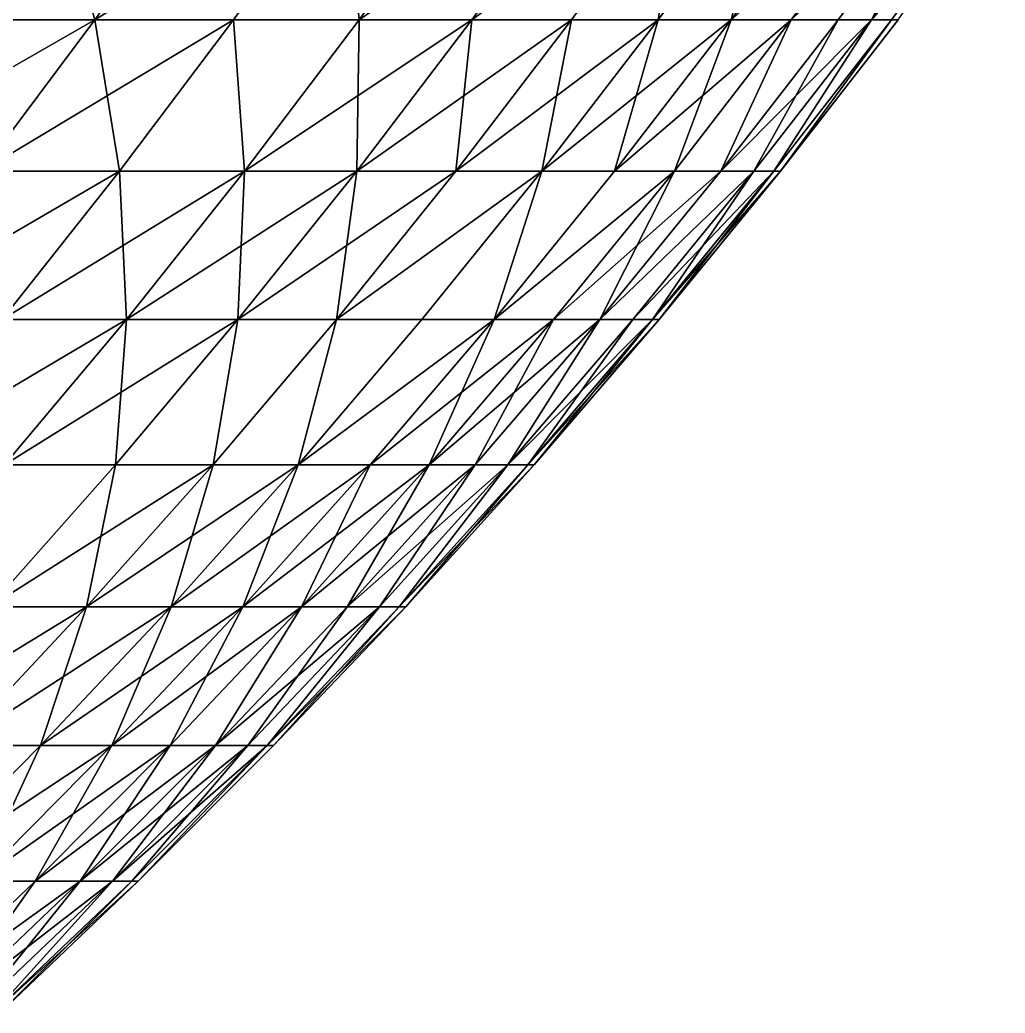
# Model space of a CAD drawing. Header units: millimetres. Extents: x -3250 to 6200, y -3250 to 3250.
# Drawn here: x 5946.3 to 6048.9, y -586.4 to -483 of the extents above; entities that cross this region are included whole.
import ezdxf

# ---------------------------------------------------------------- set-up
doc = ezdxf.new("R2010")
doc.units = ezdxf.units.MM
doc.header["$MEASUREMENT"] = 0
doc.layers.add('MESH_3D', color=2, linetype='CONTINUOUS')

msp = doc.modelspace()

# ---------------------------------------------------------------- linework, layer by layer
at = {"layer": 'MESH_3D'}
for points in [[(5949.61, -466.99, 24563.07), (5932.41, -466.99, 24616.45), (5921.18, -483.04, 24612.68)], [(5949.61, -466.99, 24563.07), (5921.18, -483.04, 24612.68), (5938.29, -483.04, 24559.58)], [(5954.07, -483.04, 24506.06), (5949.61, -466.99, 24563.07), (5938.29, -483.04, 24559.58)], [(5965.47, -466.99, 24509.27), (5949.61, -466.99, 24563.07), (5954.07, -483.04, 24506.06)], [(5979.99, -466.99, 24455.09), (5965.47, -466.99, 24509.27), (5954.07, -483.04, 24506.06)], [(5979.99, -466.99, 24455.09), (5954.07, -483.04, 24506.06), (5968.51, -483.04, 24452.17)], [(5981.6, -483.04, 24397.94), (5979.99, -466.99, 24455.09), (5968.51, -483.04, 24452.17)], [(5993.15, -466.99, 24400.57), (5979.99, -466.99, 24455.09), (5981.6, -483.04, 24397.94)], [(6004.95, -466.99, 24345.74), (5981.6, -483.04, 24397.94), (5993.34, -483.04, 24343.39)], [(6004.95, -466.99, 24345.74), (5993.15, -466.99, 24400.57), (5981.6, -483.04, 24397.94)], [(6015.37, -466.99, 24290.63), (5993.34, -483.04, 24343.39), (6003.71, -483.04, 24288.57)], [(6015.37, -466.99, 24290.63), (6004.95, -466.99, 24345.74), (5993.34, -483.04, 24343.39)], [(6012.71, -483.04, 24233.51), (6015.37, -466.99, 24290.63), (6003.71, -483.04, 24288.57)], [(6024.42, -466.99, 24235.28), (6015.37, -466.99, 24290.63), (6012.71, -483.04, 24233.51)], [(6020.34, -483.04, 24178.24), (6024.42, -466.99, 24235.28), (6012.71, -483.04, 24233.51)], [(6032.09, -466.99, 24179.72), (6024.42, -466.99, 24235.28), (6020.34, -483.04, 24178.24)], [(6038.37, -466.99, 24123.98), (6032.09, -466.99, 24179.72), (6020.34, -483.04, 24178.24)], [(6038.37, -466.99, 24123.98), (6020.34, -483.04, 24178.24), (6026.59, -483.04, 24122.8)], [(6043.26, -466.99, 24068.11), (6038.37, -466.99, 24123.98), (6026.59, -483.04, 24122.8)], [(6043.26, -466.99, 24068.11), (6026.59, -483.04, 24122.8), (6031.45, -483.04, 24067.22)], [(6034.92, -483.04, 24011.54), (6043.26, -466.99, 24068.11), (6031.45, -483.04, 24067.22)], [(6046.75, -466.99, 24012.13), (6043.26, -466.99, 24068.11), (6034.92, -483.04, 24011.54)], [(6048.85, -466.99, 23956.08), (6046.75, -466.99, 24012.13), (6034.92, -483.04, 24011.54)], [(6048.85, -466.99, 23956.08), (6034.92, -483.04, 24011.54), (6037.01, -483.04, 23955.79)], [(6048.85, -466.99, 23956.08), (6037.01, -483.04, 23955.79), (6037.71, -483.04, 23900)], [(5954.07, -483.04, 24506.06), (5926.59, -498.79, 24555.97), (5942.29, -498.79, 24502.75)], [(5954.07, -483.04, 24506.06), (5938.29, -483.04, 24559.58), (5926.59, -498.79, 24555.97)], [(5938.29, -483.04, 2140.42), (5954.07, -483.04, 2193.94), (5942.29, -498.79, 2197.25)], [(5954.07, -483.04, 2193.94), (5956.65, -498.79, 2250.85), (5942.29, -498.79, 2197.25)], [(5968.51, -483.04, 24452.17), (5942.29, -498.79, 24502.75), (5956.65, -498.79, 24449.15)], [(5968.51, -483.04, 24452.17), (5954.07, -483.04, 24506.06), (5942.29, -498.79, 24502.75)], [(5954.07, -483.04, 2193.94), (5968.51, -483.04, 2247.83), (5956.65, -498.79, 2250.85)], [(5968.51, -483.04, 2247.83), (5969.67, -498.79, 2304.79), (5956.65, -498.79, 2250.85)], [(5969.67, -498.79, 24395.21), (5968.51, -483.04, 24452.17), (5956.65, -498.79, 24449.15)], [(5968.51, -483.04, 2247.83), (5981.6, -483.04, 2302.06), (5969.67, -498.79, 2304.79)], [(5981.6, -483.04, 24397.94), (5968.51, -483.04, 24452.17), (5969.67, -498.79, 24395.21)], [(5981.6, -483.04, 2302.06), (5981.34, -498.79, 2359.03), (5969.67, -498.79, 2304.79)], [(5993.34, -483.04, 24343.39), (5969.67, -498.79, 24395.21), (5981.34, -498.79, 24340.97)], [(5993.34, -483.04, 24343.39), (5981.6, -483.04, 24397.94), (5969.67, -498.79, 24395.21)], [(5993.34, -483.04, 2356.61), (5991.66, -498.79, 2413.55), (5981.34, -498.79, 2359.03)], [(5981.6, -483.04, 2302.06), (5993.34, -483.04, 2356.61), (5981.34, -498.79, 2359.03)], [(6003.71, -483.04, 24288.57), (5993.34, -483.04, 24343.39), (5981.34, -498.79, 24340.97)], [(6003.71, -483.04, 24288.57), (5981.34, -498.79, 24340.97), (5991.66, -498.79, 24286.45)], [(6003.71, -483.04, 2411.43), (6000.61, -498.79, 2468.31), (5991.66, -498.79, 2413.55)], [(5993.34, -483.04, 2356.61), (6003.71, -483.04, 2411.43), (5991.66, -498.79, 2413.55)], [(6012.71, -483.04, 24233.51), (6003.71, -483.04, 24288.57), (5991.66, -498.79, 24286.45)], [(6012.71, -483.04, 24233.51), (5991.66, -498.79, 24286.45), (6000.61, -498.79, 24231.69)], [(6012.71, -483.04, 2466.49), (6008.19, -498.79, 2523.28), (6000.61, -498.79, 2468.31)], [(6003.71, -483.04, 2411.43), (6012.71, -483.04, 2466.49), (6000.61, -498.79, 2468.31)], [(6020.34, -483.04, 24178.24), (6012.71, -483.04, 24233.51), (6000.61, -498.79, 24231.69)], [(6020.34, -483.04, 24178.24), (6000.61, -498.79, 24231.69), (6008.19, -498.79, 24176.72)], [(6020.34, -483.04, 2521.76), (6014.41, -498.79, 2578.42), (6008.19, -498.79, 2523.28)], [(6012.71, -483.04, 2466.49), (6020.34, -483.04, 2521.76), (6008.19, -498.79, 2523.28)], [(6026.59, -483.04, 24122.8), (6020.34, -483.04, 24178.24), (6008.19, -498.79, 24176.72)], [(6026.59, -483.04, 24122.8), (6008.19, -498.79, 24176.72), (6014.41, -498.79, 24121.58)], [(6026.59, -483.04, 2577.2), (6019.24, -498.79, 2633.69), (6014.41, -498.79, 2578.42)], [(6020.34, -483.04, 2521.76), (6026.59, -483.04, 2577.2), (6014.41, -498.79, 2578.42)], [(6019.24, -498.79, 24066.31), (6026.59, -483.04, 24122.8), (6014.41, -498.79, 24121.58)], [(6031.45, -483.04, 2632.78), (6022.7, -498.79, 2689.07), (6019.24, -498.79, 2633.69)], [(6026.59, -483.04, 2577.2), (6031.45, -483.04, 2632.78), (6019.24, -498.79, 2633.69)], [(6031.45, -483.04, 24067.22), (6026.59, -483.04, 24122.8), (6019.24, -498.79, 24066.31)], [(6034.92, -483.04, 24011.54), (6031.45, -483.04, 24067.22), (6019.24, -498.79, 24066.31)], [(6034.92, -483.04, 24011.54), (6019.24, -498.79, 24066.31), (6022.7, -498.79, 24010.93)], [(6034.92, -483.04, 2688.46), (6024.77, -498.79, 2744.52), (6022.7, -498.79, 2689.07)], [(6031.45, -483.04, 2632.78), (6034.92, -483.04, 2688.46), (6022.7, -498.79, 2689.07)], [(6024.77, -498.79, 23955.48), (6034.92, -483.04, 24011.54), (6022.7, -498.79, 24010.93)], [(6037.01, -483.04, 2744.21), (6025.47, -498.79, 2800), (6024.77, -498.79, 2744.52)], [(6034.92, -483.04, 2688.46), (6037.01, -483.04, 2744.21), (6024.77, -498.79, 2744.52)], [(6037.01, -483.04, 23955.79), (6024.77, -498.79, 23955.48), (6025.47, -498.79, 23900)], [(6037.01, -483.04, 23955.79), (6034.92, -483.04, 24011.54), (6024.77, -498.79, 23955.48)], [(6037.01, -483.04, 2744.21), (6037.71, -483.04, 2800), (6025.47, -498.79, 2800)], [(6025.47, -498.79, 23900), (6025.47, -498.79, 2800), (6037.71, -483.04, 2800)], [(6037.71, -483.04, 23900), (6025.47, -498.79, 23900), (6037.71, -483.04, 2800)], [(6037.01, -483.04, 23955.79), (6025.47, -498.79, 23900), (6037.71, -483.04, 23900)], [(5930.13, -514.23, 2200.67), (5956.65, -498.79, 2250.85), (5944.41, -514.23, 2253.97)], [(5942.29, -498.79, 2197.25), (5956.65, -498.79, 2250.85), (5930.13, -514.23, 2200.67)], [(5956.65, -498.79, 24449.15), (5942.29, -498.79, 24502.75), (5930.13, -514.23, 24499.33)], [(5956.65, -498.79, 24449.15), (5930.13, -514.23, 24499.33), (5944.41, -514.23, 24446.03)], [(5956.65, -498.79, 2250.85), (5957.36, -514.23, 2307.6), (5944.41, -514.23, 2253.97)], [(5969.67, -498.79, 24395.21), (5956.65, -498.79, 24449.15), (5944.41, -514.23, 24446.03)], [(5969.67, -498.79, 24395.21), (5944.41, -514.23, 24446.03), (5957.36, -514.23, 24392.4)], [(5956.65, -498.79, 2250.85), (5969.67, -498.79, 2304.79), (5957.36, -514.23, 2307.6)], [(5969.67, -498.79, 2304.79), (5968.96, -514.23, 2361.54), (5957.36, -514.23, 2307.6)], [(5981.34, -498.79, 24340.97), (5969.67, -498.79, 24395.21), (5957.36, -514.23, 24392.4)], [(5981.34, -498.79, 24340.97), (5957.36, -514.23, 24392.4), (5968.96, -514.23, 24338.46)], [(5981.34, -498.79, 2359.03), (5979.22, -514.23, 2415.75), (5968.96, -514.23, 2361.54)], [(5969.67, -498.79, 2304.79), (5981.34, -498.79, 2359.03), (5968.96, -514.23, 2361.54)], [(5991.66, -498.79, 24286.45), (5981.34, -498.79, 24340.97), (5968.96, -514.23, 24338.46)], [(5991.66, -498.79, 24286.45), (5968.96, -514.23, 24338.46), (5979.22, -514.23, 24284.25)], [(5979.22, -514.23, 2415.75), (6000.61, -498.79, 2468.31), (5988.12, -514.23, 2470.19)], [(5991.66, -498.79, 2413.55), (6000.61, -498.79, 2468.31), (5979.22, -514.23, 2415.75)], [(5981.34, -498.79, 2359.03), (5991.66, -498.79, 2413.55), (5979.22, -514.23, 2415.75)], [(6000.61, -498.79, 24231.69), (5979.22, -514.23, 24284.25), (5988.12, -514.23, 24229.81)], [(6000.61, -498.79, 24231.69), (5991.66, -498.79, 24286.45), (5979.22, -514.23, 24284.25)], [(6000.61, -498.79, 2468.31), (5995.66, -514.23, 2524.85), (5988.12, -514.23, 2470.19)], [(5995.66, -514.23, 24175.15), (6000.61, -498.79, 24231.69), (5988.12, -514.23, 24229.81)], [(5995.66, -514.23, 2524.85), (6014.41, -498.79, 2578.42), (6001.84, -514.23, 2579.67)], [(6008.19, -498.79, 2523.28), (6014.41, -498.79, 2578.42), (5995.66, -514.23, 2524.85)], [(6000.61, -498.79, 2468.31), (6008.19, -498.79, 2523.28), (5995.66, -514.23, 2524.85)], [(6008.19, -498.79, 24176.72), (6000.61, -498.79, 24231.69), (5995.66, -514.23, 24175.15)], [(6014.41, -498.79, 24121.58), (6008.19, -498.79, 24176.72), (5995.66, -514.23, 24175.15)], [(6014.41, -498.79, 24121.58), (5995.66, -514.23, 24175.15), (6001.84, -514.23, 24120.33)], [(6014.41, -498.79, 2578.42), (6006.65, -514.23, 2634.63), (6001.84, -514.23, 2579.67)], [(6019.24, -498.79, 24066.31), (6014.41, -498.79, 24121.58), (6001.84, -514.23, 24120.33)], [(6019.24, -498.79, 24066.31), (6001.84, -514.23, 24120.33), (6006.65, -514.23, 24065.37)], [(6006.65, -514.23, 2634.63), (6022.7, -498.79, 2689.07), (6010.08, -514.23, 2689.7)], [(6019.24, -498.79, 2633.69), (6022.7, -498.79, 2689.07), (6006.65, -514.23, 2634.63)], [(6014.41, -498.79, 2578.42), (6019.24, -498.79, 2633.69), (6006.65, -514.23, 2634.63)], [(6022.7, -498.79, 24010.93), (6019.24, -498.79, 24066.31), (6006.65, -514.23, 24065.37)], [(6022.7, -498.79, 24010.93), (6006.65, -514.23, 24065.37), (6010.08, -514.23, 24010.3)], [(6022.7, -498.79, 2689.07), (6012.15, -514.23, 2744.83), (6010.08, -514.23, 2689.7)], [(6024.77, -498.79, 23955.48), (6010.08, -514.23, 24010.3), (6012.15, -514.23, 23955.17)], [(6024.77, -498.79, 23955.48), (6022.7, -498.79, 24010.93), (6010.08, -514.23, 24010.3)], [(6012.15, -514.23, 2744.83), (6025.47, -498.79, 2800), (6012.84, -514.23, 2800)], [(6024.77, -498.79, 2744.52), (6025.47, -498.79, 2800), (6012.15, -514.23, 2744.83)], [(6022.7, -498.79, 2689.07), (6024.77, -498.79, 2744.52), (6012.15, -514.23, 2744.83)], [(6024.77, -498.79, 23955.48), (6012.15, -514.23, 23955.17), (6012.84, -514.23, 23900)], [(6012.84, -514.23, 23900), (6012.84, -514.23, 2800), (6025.47, -498.79, 2800)], [(6025.47, -498.79, 23900), (6012.84, -514.23, 23900), (6025.47, -498.79, 2800)], [(6024.77, -498.79, 23955.48), (6012.84, -514.23, 23900), (6025.47, -498.79, 23900)], [(5957.36, -514.23, 24392.4), (5944.41, -514.23, 24446.03), (5931.8, -529.35, 24442.82)], [(5957.36, -514.23, 24392.4), (5931.8, -529.35, 24442.82), (5944.67, -529.35, 24389.51)], [(5944.41, -514.23, 2253.97), (5957.36, -514.23, 2307.6), (5944.67, -529.35, 2310.49)], [(5957.36, -514.23, 2307.6), (5956.21, -529.35, 2364.11), (5944.67, -529.35, 2310.49)], [(5968.96, -514.23, 24338.46), (5957.36, -514.23, 24392.4), (5944.67, -529.35, 24389.51)], [(5968.96, -514.23, 24338.46), (5944.67, -529.35, 24389.51), (5956.21, -529.35, 24335.89)], [(5968.96, -514.23, 2361.54), (5966.4, -529.35, 2418), (5956.21, -529.35, 2364.11)], [(5957.36, -514.23, 2307.6), (5968.96, -514.23, 2361.54), (5956.21, -529.35, 2364.11)], [(5966.4, -529.35, 24282), (5968.96, -514.23, 24338.46), (5956.21, -529.35, 24335.89)], [(5979.22, -514.23, 2415.75), (5975.25, -529.35, 2472.13), (5966.4, -529.35, 2418)], [(5968.96, -514.23, 2361.54), (5979.22, -514.23, 2415.75), (5966.4, -529.35, 2418)], [(5979.22, -514.23, 24284.25), (5968.96, -514.23, 24338.46), (5966.4, -529.35, 24282)], [(5975.25, -529.35, 24227.87), (5979.22, -514.23, 24284.25), (5966.4, -529.35, 24282)], [(5975.25, -529.35, 2472.13), (5995.66, -514.23, 2524.85), (5982.75, -529.35, 2526.47)], [(5988.12, -514.23, 2470.19), (5995.66, -514.23, 2524.85), (5975.25, -529.35, 2472.13)], [(5979.22, -514.23, 2415.75), (5988.12, -514.23, 2470.19), (5975.25, -529.35, 2472.13)], [(5988.12, -514.23, 24229.81), (5979.22, -514.23, 24284.25), (5975.25, -529.35, 24227.87)], [(5995.66, -514.23, 24175.15), (5988.12, -514.23, 24229.81), (5975.25, -529.35, 24227.87)], [(5995.66, -514.23, 24175.15), (5975.25, -529.35, 24227.87), (5982.75, -529.35, 24173.53)], [(5995.66, -514.23, 2524.85), (5988.89, -529.35, 2580.97), (5982.75, -529.35, 2526.47)], [(6001.84, -514.23, 24120.33), (5995.66, -514.23, 24175.15), (5982.75, -529.35, 24173.53)], [(6001.84, -514.23, 24120.33), (5982.75, -529.35, 24173.53), (5988.89, -529.35, 24119.03)], [(6001.84, -514.23, 2579.67), (5993.67, -529.35, 2635.61), (5988.89, -529.35, 2580.97)], [(5995.66, -514.23, 2524.85), (6001.84, -514.23, 2579.67), (5988.89, -529.35, 2580.97)], [(6006.65, -514.23, 24065.37), (5988.89, -529.35, 24119.03), (5993.67, -529.35, 24064.39)], [(6006.65, -514.23, 24065.37), (6001.84, -514.23, 24120.33), (5988.89, -529.35, 24119.03)], [(6006.65, -514.23, 2634.63), (5997.09, -529.35, 2690.35), (5993.67, -529.35, 2635.61)], [(6001.84, -514.23, 2579.67), (6006.65, -514.23, 2634.63), (5993.67, -529.35, 2635.61)], [(5997.09, -529.35, 24009.65), (6006.65, -514.23, 24065.37), (5993.67, -529.35, 24064.39)], [(6010.08, -514.23, 2689.7), (5999.14, -529.35, 2745.16), (5997.09, -529.35, 2690.35)], [(6006.65, -514.23, 2634.63), (6010.08, -514.23, 2689.7), (5997.09, -529.35, 2690.35)], [(6010.08, -514.23, 24010.3), (6006.65, -514.23, 24065.37), (5997.09, -529.35, 24009.65)], [(6012.15, -514.23, 23955.17), (5997.09, -529.35, 24009.65), (5999.14, -529.35, 23954.84)], [(6012.15, -514.23, 23955.17), (6010.08, -514.23, 24010.3), (5997.09, -529.35, 24009.65)], [(6012.15, -514.23, 2744.83), (5999.82, -529.35, 2800), (5999.14, -529.35, 2745.16)], [(6010.08, -514.23, 2689.7), (6012.15, -514.23, 2744.83), (5999.14, -529.35, 2745.16)], [(5999.14, -529.35, 23954.84), (5999.82, -529.35, 23900), (6012.84, -514.23, 23900)], [(6012.15, -514.23, 23955.17), (5999.14, -529.35, 23954.84), (6012.84, -514.23, 23900)], [(6012.15, -514.23, 2744.83), (6012.84, -514.23, 2800), (5999.82, -529.35, 2800)], [(6012.84, -514.23, 23900), (5999.82, -529.35, 2800), (6012.84, -514.23, 2800)], [(6012.84, -514.23, 23900), (5999.82, -529.35, 23900), (5999.82, -529.35, 2800)], [(5956.21, -529.35, 2364.11), (5953.22, -544.14, 2420.33), (5943.09, -544.14, 2366.77)], [(5944.67, -529.35, 2310.49), (5956.21, -529.35, 2364.11), (5943.09, -544.14, 2366.77)], [(5956.21, -529.35, 24335.89), (5944.67, -529.35, 24389.51), (5943.09, -544.14, 24333.23)], [(5966.4, -529.35, 24282), (5943.09, -544.14, 24333.23), (5953.22, -544.14, 24279.67)], [(5966.4, -529.35, 24282), (5956.21, -529.35, 24335.89), (5943.09, -544.14, 24333.23)], [(5953.22, -544.14, 2420.33), (5975.25, -529.35, 2472.13), (5962.02, -544.14, 2474.13)], [(5966.4, -529.35, 2418), (5975.25, -529.35, 2472.13), (5953.22, -544.14, 2420.33)], [(5956.21, -529.35, 2364.11), (5966.4, -529.35, 2418), (5953.22, -544.14, 2420.33)], [(5962.02, -544.14, 24225.87), (5966.4, -529.35, 24282), (5953.22, -544.14, 24279.67)], [(5962.02, -544.14, 2474.13), (5982.75, -529.35, 2526.47), (5969.47, -544.14, 2528.13)], [(5975.25, -529.35, 2472.13), (5982.75, -529.35, 2526.47), (5962.02, -544.14, 2474.13)], [(5975.25, -529.35, 24227.87), (5966.4, -529.35, 24282), (5962.02, -544.14, 24225.87)], [(5969.47, -544.14, 24171.87), (5975.25, -529.35, 24227.87), (5962.02, -544.14, 24225.87)], [(5982.75, -529.35, 2526.47), (5975.58, -544.14, 2582.3), (5969.47, -544.14, 2528.13)], [(5982.75, -529.35, 24173.53), (5975.25, -529.35, 24227.87), (5969.47, -544.14, 24171.87)], [(5988.89, -529.35, 24119.03), (5969.47, -544.14, 24171.87), (5975.58, -544.14, 24117.7)], [(5988.89, -529.35, 24119.03), (5982.75, -529.35, 24173.53), (5969.47, -544.14, 24171.87)], [(5988.89, -529.35, 2580.97), (5980.33, -544.14, 2636.61), (5975.58, -544.14, 2582.3)], [(5982.75, -529.35, 2526.47), (5988.89, -529.35, 2580.97), (5975.58, -544.14, 2582.3)], [(5993.67, -529.35, 24064.39), (5975.58, -544.14, 24117.7), (5980.33, -544.14, 24063.39)], [(5993.67, -529.35, 24064.39), (5988.89, -529.35, 24119.03), (5975.58, -544.14, 24117.7)], [(5980.33, -544.14, 2636.61), (5997.09, -529.35, 2690.35), (5983.72, -544.14, 2691.01)], [(5993.67, -529.35, 2635.61), (5997.09, -529.35, 2690.35), (5980.33, -544.14, 2636.61)], [(5988.89, -529.35, 2580.97), (5993.67, -529.35, 2635.61), (5980.33, -544.14, 2636.61)], [(5983.72, -544.14, 24008.99), (5993.67, -529.35, 24064.39), (5980.33, -544.14, 24063.39)], [(5997.09, -529.35, 2690.35), (5985.76, -544.14, 2745.49), (5983.72, -544.14, 2691.01)], [(5997.09, -529.35, 24009.65), (5993.67, -529.35, 24064.39), (5983.72, -544.14, 24008.99)], [(5985.76, -544.14, 23954.51), (5997.09, -529.35, 24009.65), (5983.72, -544.14, 24008.99)], [(5985.76, -544.14, 2745.49), (5999.82, -529.35, 2800), (5986.44, -544.14, 2800)], [(5999.14, -529.35, 2745.16), (5999.82, -529.35, 2800), (5985.76, -544.14, 2745.49)], [(5997.09, -529.35, 2690.35), (5999.14, -529.35, 2745.16), (5985.76, -544.14, 2745.49)], [(5999.14, -529.35, 23954.84), (5985.76, -544.14, 23954.51), (5986.44, -544.14, 23900)], [(5999.14, -529.35, 23954.84), (5997.09, -529.35, 24009.65), (5985.76, -544.14, 23954.51)], [(5999.82, -529.35, 23900), (5986.44, -544.14, 2800), (5999.82, -529.35, 2800)], [(5999.82, -529.35, 23900), (5986.44, -544.14, 23900), (5986.44, -544.14, 2800)], [(5999.14, -529.35, 23954.84), (5986.44, -544.14, 23900), (5999.82, -529.35, 23900)], [(5953.22, -544.14, 24279.67), (5943.09, -544.14, 24333.23), (5929.61, -558.59, 24330.51)], [(5953.22, -544.14, 24279.67), (5929.61, -558.59, 24330.51), (5939.69, -558.59, 24277.28)], [(5953.22, -544.14, 2420.33), (5948.43, -558.59, 2476.18), (5939.69, -558.59, 2422.72)], [(5943.09, -544.14, 2366.77), (5953.22, -544.14, 2420.33), (5939.69, -558.59, 2422.72)], [(5962.02, -544.14, 24225.87), (5939.69, -558.59, 24277.28), (5948.43, -558.59, 24223.82)], [(5962.02, -544.14, 24225.87), (5953.22, -544.14, 24279.67), (5939.69, -558.59, 24277.28)], [(5962.02, -544.14, 2474.13), (5955.83, -558.59, 2529.84), (5948.43, -558.59, 2476.18)], [(5953.22, -544.14, 2420.33), (5962.02, -544.14, 2474.13), (5948.43, -558.59, 2476.18)], [(5969.47, -544.14, 24171.87), (5948.43, -558.59, 24223.82), (5955.83, -558.59, 24170.16)], [(5969.47, -544.14, 24171.87), (5962.02, -544.14, 24225.87), (5948.43, -558.59, 24223.82)], [(5969.47, -544.14, 2528.13), (5961.9, -558.59, 2583.67), (5955.83, -558.59, 2529.84)], [(5962.02, -544.14, 2474.13), (5969.47, -544.14, 2528.13), (5955.83, -558.59, 2529.84)], [(5975.58, -544.14, 24117.7), (5955.83, -558.59, 24170.16), (5961.9, -558.59, 24116.33)], [(5975.58, -544.14, 24117.7), (5969.47, -544.14, 24171.87), (5955.83, -558.59, 24170.16)], [(5975.58, -544.14, 2582.3), (5966.62, -558.59, 2637.63), (5961.9, -558.59, 2583.67)], [(5969.47, -544.14, 2528.13), (5975.58, -544.14, 2582.3), (5961.9, -558.59, 2583.67)], [(5966.62, -558.59, 24062.37), (5975.58, -544.14, 24117.7), (5961.9, -558.59, 24116.33)], [(5980.33, -544.14, 2636.61), (5969.99, -558.59, 2691.7), (5966.62, -558.59, 2637.63)], [(5975.58, -544.14, 2582.3), (5980.33, -544.14, 2636.61), (5966.62, -558.59, 2637.63)], [(5980.33, -544.14, 24063.39), (5975.58, -544.14, 24117.7), (5966.62, -558.59, 24062.37)], [(5983.72, -544.14, 24008.99), (5966.62, -558.59, 24062.37), (5969.99, -558.59, 24008.3)], [(5983.72, -544.14, 24008.99), (5980.33, -544.14, 24063.39), (5966.62, -558.59, 24062.37)], [(5983.72, -544.14, 2691.01), (5972.02, -558.59, 2745.83), (5969.99, -558.59, 2691.7)], [(5980.33, -544.14, 2636.61), (5983.72, -544.14, 2691.01), (5969.99, -558.59, 2691.7)], [(5972.02, -558.59, 23954.17), (5983.72, -544.14, 24008.99), (5969.99, -558.59, 24008.3)], [(5985.76, -544.14, 2745.49), (5972.69, -558.59, 2800), (5972.02, -558.59, 2745.83)], [(5983.72, -544.14, 2691.01), (5985.76, -544.14, 2745.49), (5972.02, -558.59, 2745.83)], [(5972.02, -558.59, 23954.17), (5972.69, -558.59, 23900), (5986.44, -544.14, 23900)], [(5985.76, -544.14, 23954.51), (5983.72, -544.14, 24008.99), (5972.02, -558.59, 23954.17)], [(5985.76, -544.14, 23954.51), (5972.02, -558.59, 23954.17), (5986.44, -544.14, 23900)], [(5985.76, -544.14, 2745.49), (5986.44, -544.14, 2800), (5972.69, -558.59, 2800)], [(5986.44, -544.14, 23900), (5972.69, -558.59, 2800), (5986.44, -544.14, 2800)], [(5986.44, -544.14, 23900), (5972.69, -558.59, 23900), (5972.69, -558.59, 2800)], [(5948.43, -558.59, 2476.18), (5941.84, -572.69, 2531.59), (5934.48, -572.69, 2478.28)], [(5939.69, -558.59, 2422.72), (5948.43, -558.59, 2476.18), (5934.48, -572.69, 2478.28)], [(5948.43, -558.59, 24223.82), (5939.69, -558.59, 24277.28), (5934.48, -572.69, 24221.72)], [(5955.83, -558.59, 24170.16), (5948.43, -558.59, 24223.82), (5934.48, -572.69, 24221.72)], [(5955.83, -558.59, 24170.16), (5934.48, -572.69, 24221.72), (5941.84, -572.69, 24168.41)], [(5955.83, -558.59, 2529.84), (5947.86, -572.69, 2585.07), (5941.84, -572.69, 2531.59)], [(5948.43, -558.59, 2476.18), (5955.83, -558.59, 2529.84), (5941.84, -572.69, 2531.59)], [(5961.9, -558.59, 24116.33), (5955.83, -558.59, 24170.16), (5941.84, -572.69, 24168.41)], [(5961.9, -558.59, 24116.33), (5941.84, -572.69, 24168.41), (5947.86, -572.69, 24114.93)], [(5961.9, -558.59, 2583.67), (5952.55, -572.69, 2638.69), (5947.86, -572.69, 2585.07)], [(5955.83, -558.59, 2529.84), (5961.9, -558.59, 2583.67), (5947.86, -572.69, 2585.07)], [(5966.62, -558.59, 24062.37), (5961.9, -558.59, 24116.33), (5947.86, -572.69, 24114.93)], [(5966.62, -558.59, 24062.37), (5947.86, -572.69, 24114.93), (5952.55, -572.69, 24061.31)], [(5966.62, -558.59, 2637.63), (5955.91, -572.69, 2692.4), (5952.55, -572.69, 2638.69)], [(5961.9, -558.59, 2583.67), (5966.62, -558.59, 2637.63), (5952.55, -572.69, 2638.69)], [(5969.99, -558.59, 24008.3), (5966.62, -558.59, 24062.37), (5952.55, -572.69, 24061.31)], [(5969.99, -558.59, 24008.3), (5952.55, -572.69, 24061.31), (5955.91, -572.69, 24007.6)], [(5969.99, -558.59, 2691.7), (5957.92, -572.69, 2746.18), (5955.91, -572.69, 2692.4)], [(5966.62, -558.59, 2637.63), (5969.99, -558.59, 2691.7), (5955.91, -572.69, 2692.4)], [(5972.02, -558.59, 23954.17), (5969.99, -558.59, 24008.3), (5955.91, -572.69, 24007.6)], [(5972.02, -558.59, 23954.17), (5955.91, -572.69, 24007.6), (5957.92, -572.69, 23953.82)], [(5972.02, -558.59, 2745.83), (5958.59, -572.69, 2800), (5957.92, -572.69, 2746.18)], [(5969.99, -558.59, 2691.7), (5972.02, -558.59, 2745.83), (5957.92, -572.69, 2746.18)], [(5972.02, -558.59, 23954.17), (5957.92, -572.69, 23953.82), (5958.59, -572.69, 23900)], [(5972.02, -558.59, 2745.83), (5972.69, -558.59, 2800), (5958.59, -572.69, 2800)], [(5958.59, -572.69, 23900), (5958.59, -572.69, 2800), (5972.69, -558.59, 2800)], [(5972.69, -558.59, 23900), (5958.59, -572.69, 23900), (5972.69, -558.59, 2800)], [(5972.02, -558.59, 23954.17), (5958.59, -572.69, 23900), (5972.69, -558.59, 23900)], [(5947.86, -572.69, 2585.07), (5938.14, -586.44, 2639.77), (5933.48, -586.44, 2586.51)], [(5941.84, -572.69, 2531.59), (5947.86, -572.69, 2585.07), (5933.48, -586.44, 2586.51)], [(5947.86, -572.69, 24114.93), (5941.84, -572.69, 24168.41), (5933.48, -586.44, 24113.49)], [(5952.55, -572.69, 24061.31), (5947.86, -572.69, 24114.93), (5933.48, -586.44, 24113.49)], [(5952.55, -572.69, 24061.31), (5933.48, -586.44, 24113.49), (5938.14, -586.44, 24060.23)], [(5938.14, -586.44, 2639.77), (5955.91, -572.69, 2692.4), (5941.47, -586.44, 2693.12)], [(5952.55, -572.69, 2638.69), (5955.91, -572.69, 2692.4), (5938.14, -586.44, 2639.77)], [(5947.86, -572.69, 2585.07), (5952.55, -572.69, 2638.69), (5938.14, -586.44, 2639.77)], [(5941.47, -586.44, 24006.88), (5952.55, -572.69, 24061.31), (5938.14, -586.44, 24060.23)], [(5955.91, -572.69, 2692.4), (5943.47, -586.44, 2746.55), (5941.47, -586.44, 2693.12)], [(5955.91, -572.69, 24007.6), (5952.55, -572.69, 24061.31), (5941.47, -586.44, 24006.88)], [(5943.47, -586.44, 23953.45), (5955.91, -572.69, 24007.6), (5941.47, -586.44, 24006.88)], [(5943.47, -586.44, 2746.55), (5958.59, -572.69, 2800), (5944.14, -586.44, 2800)], [(5957.92, -572.69, 2746.18), (5958.59, -572.69, 2800), (5943.47, -586.44, 2746.55)], [(5955.91, -572.69, 2692.4), (5957.92, -572.69, 2746.18), (5943.47, -586.44, 2746.55)], [(5957.92, -572.69, 23953.82), (5955.91, -572.69, 24007.6), (5943.47, -586.44, 23953.45)], [(5957.92, -572.69, 23953.82), (5943.47, -586.44, 23953.45), (5944.14, -586.44, 23900)], [(5958.59, -572.69, 23900), (5944.14, -586.44, 2800), (5958.59, -572.69, 2800)], [(5958.59, -572.69, 23900), (5944.14, -586.44, 23900), (5944.14, -586.44, 2800)], [(5957.92, -572.69, 23953.82), (5944.14, -586.44, 23900), (5958.59, -572.69, 23900)]]:
    msp.add_3dface(points, dxfattribs=at)

doc.saveas('drawing.dxf')
